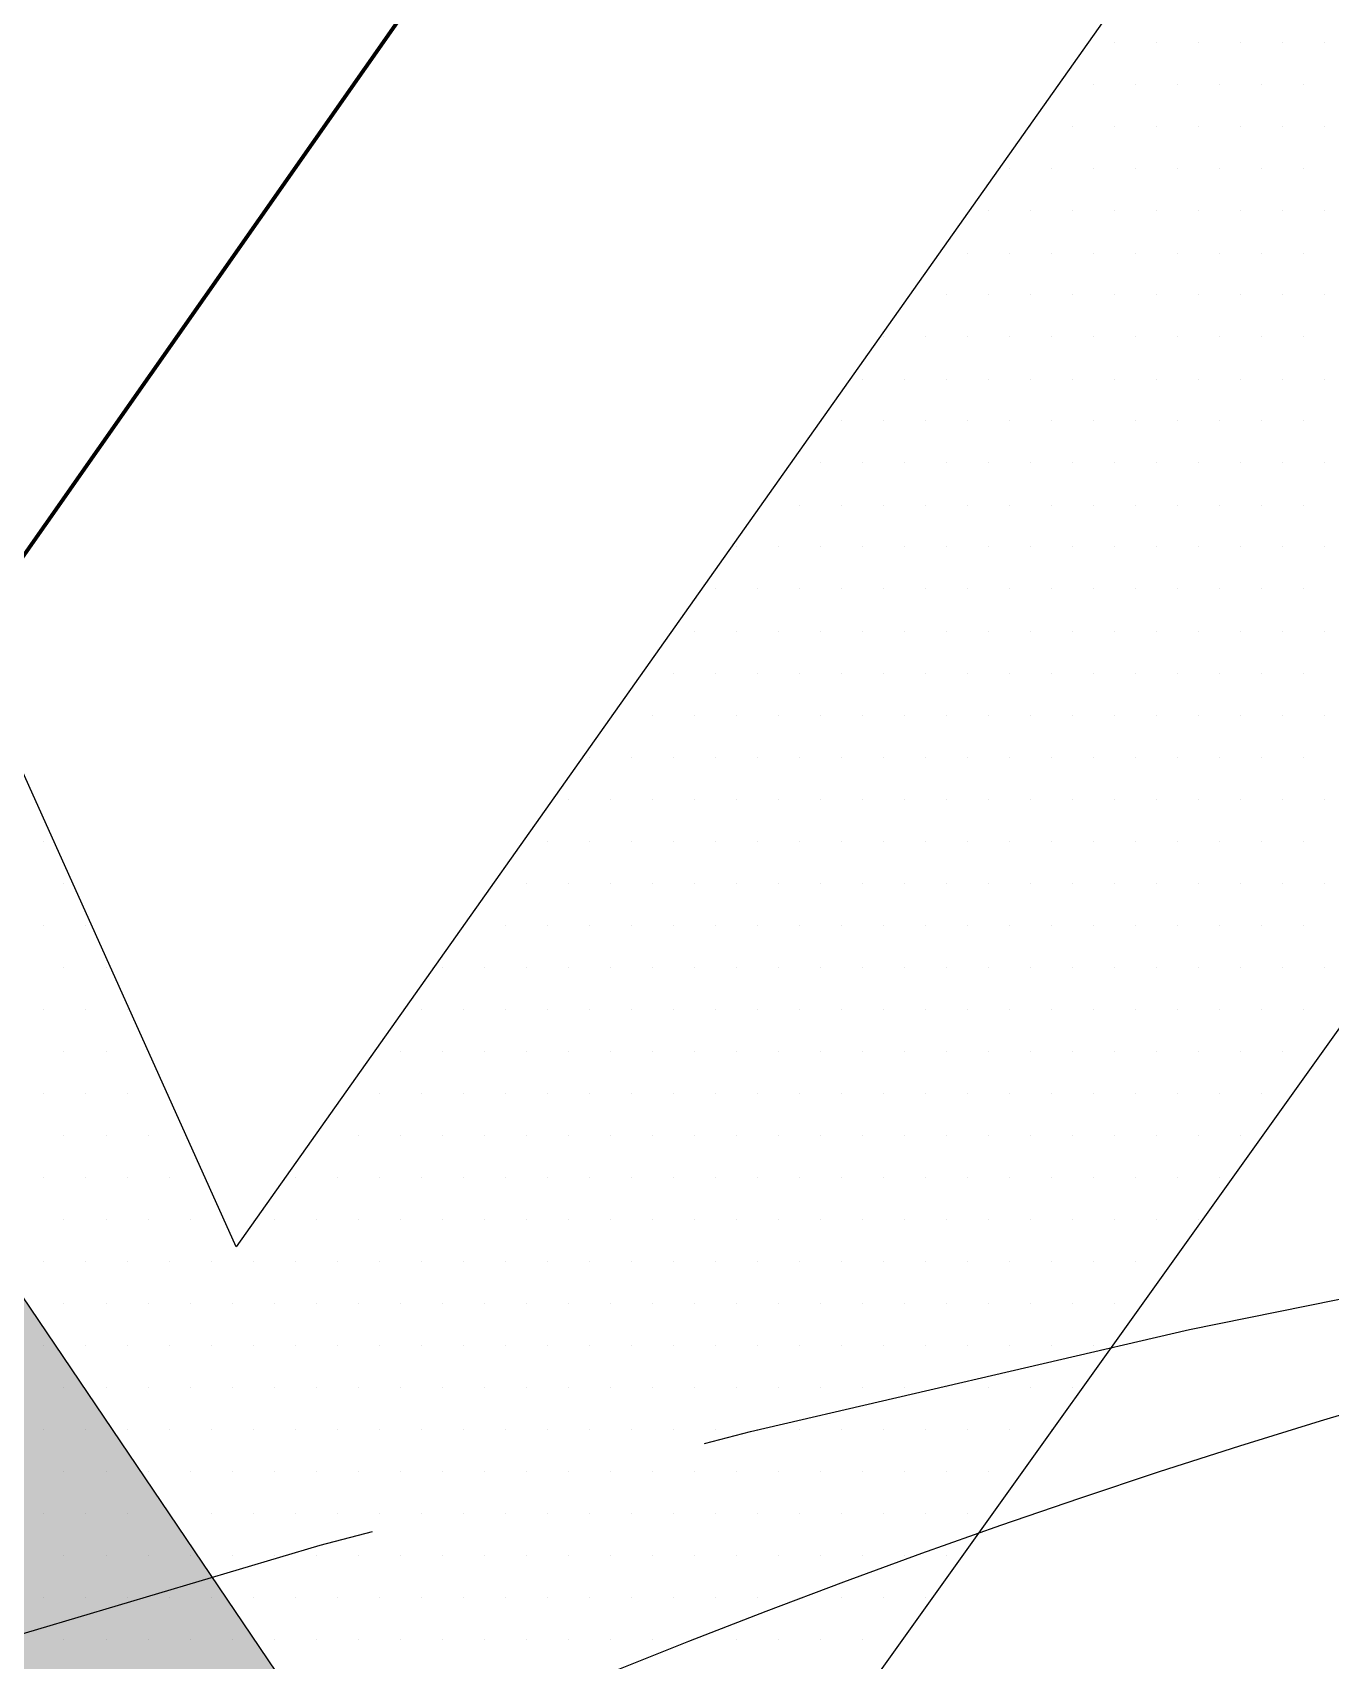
# Paper-space layout 'Layout1' of a CAD drawing. Extents: x -43 to 2298, y -18 to 768.
# Drawn here: x 1420.77 to 1423.604, y 82.853 to 86.407 of the extents above; entities that cross this region are included whole.
import ezdxf

# ---------------------------------------------------------------- set-up
doc = ezdxf.new("R2010")
doc.units = 0
doc.header["$LTSCALE"] = 2
doc.linetypes.add('CACHEX2', pattern=[0.75, 0.5, -0.25])
doc.layers.add('CARTOUCHE', color=7, linetype='Continuous')
doc.layers.add('LOGO', color=7, linetype='Continuous')

# ---------------------------------------------------------------- blocks, each defined once
blk = doc.blocks.new('A$C715108E3')
at = {"layer": 'LOGO', "color": 131}
for p, q in [((-9.6649, 1.3466), (-9.6649, 1.3466)), ((-9.6072, 1.3466), (-9.6072, 1.3466)), ((-9.5157, 1.3466), (-9.5157, 1.3466)), ((-9.4239, 1.3466), (-9.4239, 1.3466)), ((-9.3321, 1.3466), (-9.3321, 1.3466)), ((-9.2402, 1.3466), (-9.2402, 1.3466)), ((-9.1488, 1.3466), (-9.1488, 1.3466)), ((-9.7297, 1.2549), (-9.7297, 1.2549)), ((-9.6535, 1.2549), (-9.6535, 1.2549)), ((-9.5614, 1.2549), (-9.5614, 1.2549)), ((-9.4696, 1.2549), (-9.4696, 1.2549)), ((-9.3778, 1.2549), (-9.3778, 1.2549)), ((-9.2863, 1.2549), (-9.2863, 1.2549)), ((-9.1945, 1.2549), (-9.1945, 1.2549)), ((-9.795, 1.1627), (-9.795, 1.1627)), ((-9.7912, 1.1627), (-9.7912, 1.1627)), ((-9.699, 1.1627), (-9.699, 1.1627)), ((-9.6072, 1.1627), (-9.6072, 1.1627)), ((-9.5157, 1.1627), (-9.5157, 1.1627)), ((-9.4239, 1.1627), (-9.4239, 1.1627)), ((-9.3321, 1.1627), (-9.3321, 1.1627)), ((-9.2402, 1.1627), (-9.2402, 1.1627)), ((-9.1488, 1.1627), (-9.1488, 1.1627)), ((-9.8594, 1.0713), (-9.8594, 1.0713)), ((-9.8366, 1.0713), (-9.8366, 1.0713)), ((-9.7447, 1.0713), (-9.7447, 1.0713)), ((-9.6535, 1.0713), (-9.6535, 1.0713)), ((-9.5614, 1.0713), (-9.5614, 1.0713)), ((-9.4696, 1.0713), (-9.4696, 1.0713)), ((-9.3778, 1.0713), (-9.3778, 1.0713)), ((-9.2863, 1.0713), (-9.2863, 1.0713)), ((-9.1945, 1.0713), (-9.1945, 1.0713)), ((-9.9247, 0.9798), (-9.9247, 0.9798)), ((-9.8823, 0.9798), (-9.8823, 0.9798)), ((-9.7912, 0.9798), (-9.7912, 0.9798)), ((-9.699, 0.9798), (-9.699, 0.9798)), ((-9.6072, 0.9798), (-9.6072, 0.9798)), ((-9.5157, 0.9798), (-9.5157, 0.9798)), ((-9.4239, 0.9798), (-9.4239, 0.9798)), ((-9.3321, 0.9798), (-9.3321, 0.9798)), ((-9.2402, 0.9798), (-9.2402, 0.9798)), ((-9.1488, 0.9798), (-9.1488, 0.9798)), ((-9.9897, 0.8872), (-9.9897, 0.8872)), ((-9.9284, 0.8872), (-9.9284, 0.8872)), ((-9.8366, 0.8872), (-9.8366, 0.8872)), ((-9.7447, 0.8872), (-9.7447, 0.8872)), ((-9.6535, 0.8872), (-9.6535, 0.8872)), ((-9.5614, 0.8872), (-9.5614, 0.8872)), ((-9.4696, 0.8872), (-9.4696, 0.8872)), ((-9.3778, 0.8872), (-9.3778, 0.8872)), ((-9.2863, 0.8872), (-9.2863, 0.8872)), ((-9.1945, 0.8872), (-9.1945, 0.8872)), ((-10.0543, 0.7961), (-10.0543, 0.7961)), ((-9.9743, 0.7961), (-9.9743, 0.7961)), ((-9.8823, 0.7961), (-9.8823, 0.7961)), ((-9.7912, 0.7961), (-9.7912, 0.7961)), ((-9.699, 0.7961), (-9.699, 0.7961)), ((-9.6072, 0.7961), (-9.6072, 0.7961)), ((-9.5157, 0.7961), (-9.5157, 0.7961)), ((-9.4239, 0.7961), (-9.4239, 0.7961)), ((-9.3321, 0.7961), (-9.3321, 0.7961)), ((-9.2402, 0.7961), (-9.2402, 0.7961)), ((-9.1488, 0.7961), (-9.1488, 0.7961)), ((-10.1194, 0.7047), (-10.1194, 0.7047)), ((-10.1119, 0.7047), (-10.1119, 0.7047)), ((-10.0199, 0.7047), (-10.0199, 0.7047)), ((-9.9284, 0.7047), (-9.9284, 0.7047)), ((-9.8366, 0.7047), (-9.8366, 0.7047)), ((-9.7447, 0.7047), (-9.7447, 0.7047)), ((-9.6535, 0.7047), (-9.6535, 0.7047)), ((-9.5614, 0.7047), (-9.5614, 0.7047)), ((-9.4696, 0.7047), (-9.4696, 0.7047)), ((-9.3778, 0.7047), (-9.3778, 0.7047)), ((-9.2863, 0.7047), (-9.2863, 0.7047)), ((-9.1945, 0.7047), (-9.1945, 0.7047)), ((-10.1842, 0.6123), (-10.1842, 0.6123)), ((-10.1576, 0.6123), (-10.1576, 0.6123)), ((-10.0663, 0.6123), (-10.0663, 0.6123)), ((-9.9743, 0.6123), (-9.9743, 0.6123)), ((-9.8823, 0.6123), (-9.8823, 0.6123)), ((-9.7912, 0.6123), (-9.7912, 0.6123)), ((-9.699, 0.6123), (-9.699, 0.6123)), ((-9.6072, 0.6123), (-9.6072, 0.6123)), ((-9.5157, 0.6123), (-9.5157, 0.6123)), ((-9.4239, 0.6123), (-9.4239, 0.6123)), ((-9.3321, 0.6123), (-9.3321, 0.6123)), ((-9.2402, 0.6123), (-9.2402, 0.6123)), ((-9.1488, 0.6123), (-9.1488, 0.6123)), ((-10.2496, 0.521), (-10.2496, 0.521)), ((-10.2035, 0.521), (-10.2035, 0.521)), ((-10.1119, 0.521), (-10.1119, 0.521)), ((-10.0199, 0.521), (-10.0199, 0.521)), ((-9.9284, 0.521), (-9.9284, 0.521)), ((-9.8366, 0.521), (-9.8366, 0.521)), ((-9.7447, 0.521), (-9.7447, 0.521)), ((-9.6535, 0.521), (-9.6535, 0.521)), ((-9.5614, 0.521), (-9.5614, 0.521)), ((-9.4696, 0.521), (-9.4696, 0.521)), ((-9.3778, 0.521), (-9.3778, 0.521)), ((-9.2863, 0.521), (-9.2863, 0.521)), ((-9.1945, 0.521), (-9.1945, 0.521)), ((-10.3141, 0.4296), (-10.3141, 0.4296)), ((-10.2496, 0.4296), (-10.2496, 0.4296)), ((-10.1576, 0.4296), (-10.1576, 0.4296)), ((-10.0663, 0.4296), (-10.0663, 0.4296)), ((-9.9743, 0.4296), (-9.9743, 0.4296)), ((-9.8823, 0.4296), (-9.8823, 0.4296)), ((-9.7912, 0.4296), (-9.7912, 0.4296)), ((-9.699, 0.4296), (-9.699, 0.4296)), ((-9.6072, 0.4296), (-9.6072, 0.4296)), ((-9.5157, 0.4296), (-9.5157, 0.4296)), ((-9.4239, 0.4296), (-9.4239, 0.4296)), ((-9.3321, 0.4296), (-9.3321, 0.4296)), ((-9.2402, 0.4296), (-9.2402, 0.4296)), ((-9.1488, 0.4296), (-9.1488, 0.4296)), ((-10.3793, 0.3372), (-10.3793, 0.3372)), ((-10.2952, 0.3372), (-10.2952, 0.3372)), ((-10.2035, 0.3372), (-10.2035, 0.3372)), ((-10.1119, 0.3372), (-10.1119, 0.3372)), ((-10.0199, 0.3372), (-10.0199, 0.3372)), ((-9.9284, 0.3372), (-9.9284, 0.3372)), ((-9.8366, 0.3372), (-9.8366, 0.3372)), ((-9.7447, 0.3372), (-9.7447, 0.3372)), ((-9.6535, 0.3372), (-9.6535, 0.3372)), ((-9.5614, 0.3372), (-9.5614, 0.3372)), ((-9.4696, 0.3372), (-9.4696, 0.3372)), ((-9.3778, 0.3372), (-9.3778, 0.3372)), ((-9.2863, 0.3372), (-9.2863, 0.3372)), ((-9.1945, 0.3372), (-9.1945, 0.3372)), ((-10.4442, 0.2459), (-10.4442, 0.2459)), ((-10.4327, 0.2459), (-10.4327, 0.2459)), ((-10.3413, 0.2459), (-10.3413, 0.2459)), ((-10.2496, 0.2459), (-10.2496, 0.2459)), ((-10.1576, 0.2459), (-10.1576, 0.2459)), ((-10.0663, 0.2459), (-10.0663, 0.2459)), ((-9.9743, 0.2459), (-9.9743, 0.2459)), ((-9.8823, 0.2459), (-9.8823, 0.2459)), ((-9.7912, 0.2459), (-9.7912, 0.2459)), ((-9.699, 0.2459), (-9.699, 0.2459)), ((-9.6072, 0.2459), (-9.6072, 0.2459)), ((-9.5157, 0.2459), (-9.5157, 0.2459)), ((-9.4239, 0.2459), (-9.4239, 0.2459)), ((-9.3321, 0.2459), (-9.3321, 0.2459)), ((-9.2402, 0.2459), (-9.2402, 0.2459)), ((-9.1488, 0.2459), (-9.1488, 0.2459)), ((-10.5086, 0.1544), (-10.5086, 0.1544)), ((-10.479, 0.1544), (-10.479, 0.1544)), ((-10.3868, 0.1544), (-10.3868, 0.1544)), ((-10.2952, 0.1544), (-10.2952, 0.1544)), ((-10.2035, 0.1544), (-10.2035, 0.1544)), ((-10.1119, 0.1544), (-10.1119, 0.1544)), ((-10.0199, 0.1544), (-10.0199, 0.1544)), ((-9.9284, 0.1544), (-9.9284, 0.1544)), ((-9.8366, 0.1544), (-9.8366, 0.1544)), ((-9.7447, 0.1544), (-9.7447, 0.1544)), ((-9.6535, 0.1544), (-9.6535, 0.1544)), ((-9.5614, 0.1544), (-9.5614, 0.1544)), ((-9.4696, 0.1544), (-9.4696, 0.1544)), ((-9.3778, 0.1544), (-9.3778, 0.1544)), ((-9.2863, 0.1544), (-9.2863, 0.1544)), ((-9.1945, 0.1544), (-9.1945, 0.1544)), ((-10.574, 0.0618), (-10.574, 0.0618)), ((-10.5244, 0.0618), (-10.5244, 0.0618)), ((-10.4327, 0.0618), (-10.4327, 0.0618)), ((-10.3413, 0.0618), (-10.3413, 0.0618)), ((-10.2496, 0.0618), (-10.2496, 0.0618)), ((-10.1576, 0.0618), (-10.1576, 0.0618)), ((-10.0663, 0.0618), (-10.0663, 0.0618)), ((-9.9743, 0.0618), (-9.9743, 0.0618)), ((-9.8823, 0.0618), (-9.8823, 0.0618)), ((-9.7912, 0.0618), (-9.7912, 0.0618)), ((-9.699, 0.0618), (-9.699, 0.0618)), ((-9.6072, 0.0618), (-9.6072, 0.0618)), ((-9.5157, 0.0618), (-9.5157, 0.0618)), ((-9.4239, 0.0618), (-9.4239, 0.0618)), ((-9.3321, 0.0618), (-9.3321, 0.0618)), ((-9.2402, 0.0618), (-9.2402, 0.0618)), ((-9.1488, 0.0618), (-9.1488, 0.0618)), ((-10.6389, -0.0294), (-10.6389, -0.0294)), ((-10.5705, -0.0294), (-10.5705, -0.0294)), ((-10.479, -0.0294), (-10.479, -0.0294)), ((-10.3868, -0.0294), (-10.3868, -0.0294)), ((-10.2952, -0.0294), (-10.2952, -0.0294)), ((-10.2035, -0.0294), (-10.2035, -0.0294)), ((-10.1119, -0.0294), (-10.1119, -0.0294)), ((-10.0199, -0.0294), (-10.0199, -0.0294)), ((-9.9284, -0.0294), (-9.9284, -0.0294)), ((-9.8366, -0.0294), (-9.8366, -0.0294)), ((-9.7447, -0.0294), (-9.7447, -0.0294)), ((-9.6535, -0.0294), (-9.6535, -0.0294)), ((-9.5614, -0.0294), (-9.5614, -0.0294)), ((-9.4696, -0.0294), (-9.4696, -0.0294)), ((-9.3778, -0.0294), (-9.3778, -0.0294)), ((-9.2863, -0.0294), (-9.2863, -0.0294)), ((-9.1945, -0.0294), (-9.1945, -0.0294)), ((-10.7041, -0.1218), (-10.7041, -0.1218)), ((-10.6164, -0.1218), (-10.6164, -0.1218)), ((-10.5244, -0.1218), (-10.5244, -0.1218)), ((-10.4327, -0.1218), (-10.4327, -0.1218)), ((-10.3413, -0.1218), (-10.3413, -0.1218)), ((-10.2496, -0.1218), (-10.2496, -0.1218)), ((-10.1576, -0.1218), (-10.1576, -0.1218)), ((-10.0663, -0.1218), (-10.0663, -0.1218)), ((-9.9743, -0.1218), (-9.9743, -0.1218)), ((-9.8823, -0.1218), (-9.8823, -0.1218)), ((-9.7912, -0.1218), (-9.7912, -0.1218)), ((-9.699, -0.1218), (-9.699, -0.1218)), ((-9.6072, -0.1218), (-9.6072, -0.1218)), ((-9.5157, -0.1218), (-9.5157, -0.1218)), ((-9.4239, -0.1218), (-9.4239, -0.1218)), ((-9.3321, -0.1218), (-9.3321, -0.1218)), ((-9.2402, -0.1218), (-9.2402, -0.1218)), ((-9.1488, -0.1218), (-9.1488, -0.1218)), ((-10.7688, -0.2131), (-10.7688, -0.2131)), ((-10.7541, -0.2131), (-10.7541, -0.2131)), ((-10.6621, -0.2131), (-10.6621, -0.2131)), ((-10.5705, -0.2131), (-10.5705, -0.2131)), ((-10.479, -0.2131), (-10.479, -0.2131)), ((-10.3868, -0.2131), (-10.3868, -0.2131)), ((-10.2952, -0.2131), (-10.2952, -0.2131)), ((-10.2035, -0.2131), (-10.2035, -0.2131)), ((-10.1119, -0.2131), (-10.1119, -0.2131)), ((-10.0199, -0.2131), (-10.0199, -0.2131)), ((-9.9284, -0.2131), (-9.9284, -0.2131)), ((-9.8366, -0.2131), (-9.8366, -0.2131)), ((-9.7447, -0.2131), (-9.7447, -0.2131)), ((-9.6535, -0.2131), (-9.6535, -0.2131)), ((-9.5614, -0.2131), (-9.5614, -0.2131)), ((-9.4696, -0.2131), (-9.4696, -0.2131)), ((-9.3778, -0.2131), (-9.3778, -0.2131)), ((-9.2863, -0.2131), (-9.2863, -0.2131)), ((-9.1945, -0.2131), (-9.1945, -0.2131)), ((-10.8336, -0.3047), (-10.8336, -0.3047)), ((-10.7997, -0.3047), (-10.7997, -0.3047)), ((-10.7084, -0.3047), (-10.7084, -0.3047)), ((-10.6164, -0.3047), (-10.6164, -0.3047)), ((-10.5244, -0.3047), (-10.5244, -0.3047)), ((-10.4327, -0.3047), (-10.4327, -0.3047)), ((-10.3413, -0.3047), (-10.3413, -0.3047)), ((-10.2496, -0.3047), (-10.2496, -0.3047)), ((-10.1576, -0.3047), (-10.1576, -0.3047)), ((-10.0663, -0.3047), (-10.0663, -0.3047)), ((-9.9743, -0.3047), (-9.9743, -0.3047)), ((-9.8823, -0.3047), (-9.8823, -0.3047)), ((-9.7912, -0.3047), (-9.7912, -0.3047)), ((-9.699, -0.3047), (-9.699, -0.3047)), ((-9.6072, -0.3047), (-9.6072, -0.3047)), ((-9.5157, -0.3047), (-9.5157, -0.3047)), ((-9.4239, -0.3047), (-9.4239, -0.3047)), ((-9.3321, -0.3047), (-9.3321, -0.3047)), ((-9.2402, -0.3047), (-9.2402, -0.3047)), ((-9.1488, -0.3047), (-9.1488, -0.3047)), ((-11.9465, -0.3969), (-11.9465, -0.3969)), ((-10.8988, -0.3969), (-10.8988, -0.3969)), ((-10.846, -0.3969), (-10.846, -0.3969)), ((-10.7541, -0.3969), (-10.7541, -0.3969)), ((-10.6621, -0.3969), (-10.6621, -0.3969)), ((-10.5705, -0.3969), (-10.5705, -0.3969)), ((-10.479, -0.3969), (-10.479, -0.3969)), ((-10.3868, -0.3969), (-10.3868, -0.3969)), ((-10.2952, -0.3969), (-10.2952, -0.3969)), ((-10.2035, -0.3969), (-10.2035, -0.3969)), ((-10.1119, -0.3969), (-10.1119, -0.3969)), ((-10.0199, -0.3969), (-10.0199, -0.3969)), ((-9.9284, -0.3969), (-9.9284, -0.3969)), ((-9.8366, -0.3969), (-9.8366, -0.3969)), ((-9.7447, -0.3969), (-9.7447, -0.3969)), ((-9.6535, -0.3969), (-9.6535, -0.3969)), ((-9.5614, -0.3969), (-9.5614, -0.3969)), ((-9.4696, -0.3969), (-9.4696, -0.3969)), ((-9.3778, -0.3969), (-9.3778, -0.3969)), ((-9.2863, -0.3969), (-9.2863, -0.3969)), ((-9.1945, -0.3969), (-9.1945, -0.3969)), ((-11.9009, -0.4884), (-11.9009, -0.4884)), ((-10.9633, -0.4884), (-10.9633, -0.4884)), ((-10.8917, -0.4884), (-10.8917, -0.4884)), ((-10.7997, -0.4884), (-10.7997, -0.4884)), ((-10.7084, -0.4884), (-10.7084, -0.4884)), ((-10.6164, -0.4884), (-10.6164, -0.4884)), ((-10.5244, -0.4884), (-10.5244, -0.4884)), ((-10.4327, -0.4884), (-10.4327, -0.4884)), ((-10.3413, -0.4884), (-10.3413, -0.4884)), ((-10.2496, -0.4884), (-10.2496, -0.4884)), ((-10.1576, -0.4884), (-10.1576, -0.4884)), ((-10.0663, -0.4884), (-10.0663, -0.4884)), ((-9.9743, -0.4884), (-9.9743, -0.4884)), ((-9.8823, -0.4884), (-9.8823, -0.4884)), ((-9.7912, -0.4884), (-9.7912, -0.4884)), ((-9.699, -0.4884), (-9.699, -0.4884)), ((-9.6072, -0.4884), (-9.6072, -0.4884)), ((-9.5157, -0.4884), (-9.5157, -0.4884)), ((-9.4239, -0.4884), (-9.4239, -0.4884)), ((-9.3321, -0.4884), (-9.3321, -0.4884)), ((-9.2402, -0.4884), (-9.2402, -0.4884)), ((-9.1488, -0.4884), (-9.1488, -0.4884)), ((-11.9465, -0.5799), (-11.9465, -0.5799)), ((-11.8548, -0.5799), (-11.8548, -0.5799)), ((-11.0289, -0.5799), (-11.0289, -0.5799)), ((-10.9374, -0.5799), (-10.9374, -0.5799)), ((-10.846, -0.5799), (-10.846, -0.5799)), ((-10.7541, -0.5799), (-10.7541, -0.5799)), ((-10.6621, -0.5799), (-10.6621, -0.5799)), ((-10.5705, -0.5799), (-10.5705, -0.5799)), ((-10.479, -0.5799), (-10.479, -0.5799)), ((-10.3868, -0.5799), (-10.3868, -0.5799)), ((-10.2952, -0.5799), (-10.2952, -0.5799)), ((-10.2035, -0.5799), (-10.2035, -0.5799)), ((-10.1119, -0.5799), (-10.1119, -0.5799)), ((-10.0199, -0.5799), (-10.0199, -0.5799)), ((-9.9284, -0.5799), (-9.9284, -0.5799)), ((-9.8366, -0.5799), (-9.8366, -0.5799)), ((-9.7447, -0.5799), (-9.7447, -0.5799)), ((-9.6535, -0.5799), (-9.6535, -0.5799)), ((-9.5614, -0.5799), (-9.5614, -0.5799)), ((-9.4696, -0.5799), (-9.4696, -0.5799)), ((-9.3778, -0.5799), (-9.3778, -0.5799)), ((-9.2863, -0.5799), (-9.2863, -0.5799)), ((-9.1945, -0.5799), (-9.1945, -0.5799)), ((-11.9009, -0.6724), (-11.9009, -0.6724)), ((-11.8089, -0.6724), (-11.8089, -0.6724)), ((-11.0934, -0.6724), (-11.0934, -0.6724)), ((-11.075, -0.6724), (-11.075, -0.6724)), ((-10.9835, -0.6724), (-10.9835, -0.6724)), ((-10.8917, -0.6724), (-10.8917, -0.6724)), ((-10.7997, -0.6724), (-10.7997, -0.6724)), ((-10.7084, -0.6724), (-10.7084, -0.6724)), ((-10.6164, -0.6724), (-10.6164, -0.6724)), ((-10.5244, -0.6724), (-10.5244, -0.6724)), ((-10.4327, -0.6724), (-10.4327, -0.6724)), ((-10.3413, -0.6724), (-10.3413, -0.6724)), ((-10.2496, -0.6724), (-10.2496, -0.6724)), ((-10.1576, -0.6724), (-10.1576, -0.6724)), ((-10.0663, -0.6724), (-10.0663, -0.6724)), ((-9.9743, -0.6724), (-9.9743, -0.6724)), ((-9.8823, -0.6724), (-9.8823, -0.6724)), ((-9.7912, -0.6724), (-9.7912, -0.6724)), ((-9.699, -0.6724), (-9.699, -0.6724)), ((-9.6072, -0.6724), (-9.6072, -0.6724)), ((-9.5157, -0.6724), (-9.5157, -0.6724)), ((-9.4239, -0.6724), (-9.4239, -0.6724)), ((-9.3321, -0.6724), (-9.3321, -0.6724)), ((-9.2402, -0.6724), (-9.2402, -0.6724)), ((-9.1488, -0.6724), (-9.1488, -0.6724)), ((-11.9465, -0.7635), (-11.9465, -0.7635)), ((-11.8548, -0.7635), (-11.8548, -0.7635)), ((-11.7628, -0.7635), (-11.7628, -0.7635)), ((-11.1582, -0.7635), (-11.1582, -0.7635)), ((-11.1211, -0.7635), (-11.1211, -0.7635)), ((-11.0293, -0.7635), (-11.0293, -0.7635)), ((-10.9374, -0.7635), (-10.9374, -0.7635)), ((-10.846, -0.7635), (-10.846, -0.7635)), ((-10.7541, -0.7635), (-10.7541, -0.7635)), ((-10.6621, -0.7635), (-10.6621, -0.7635)), ((-10.5705, -0.7635), (-10.5705, -0.7635)), ((-10.479, -0.7635), (-10.479, -0.7635)), ((-10.3868, -0.7635), (-10.3868, -0.7635)), ((-10.2952, -0.7635), (-10.2952, -0.7635)), ((-10.2035, -0.7635), (-10.2035, -0.7635)), ((-10.1119, -0.7635), (-10.1119, -0.7635)), ((-10.0199, -0.7635), (-10.0199, -0.7635)), ((-9.9284, -0.7635), (-9.9284, -0.7635)), ((-9.8366, -0.7635), (-9.8366, -0.7635)), ((-9.7447, -0.7635), (-9.7447, -0.7635)), ((-9.6535, -0.7635), (-9.6535, -0.7635)), ((-9.5614, -0.7635), (-9.5614, -0.7635)), ((-9.4696, -0.7635), (-9.4696, -0.7635)), ((-9.3778, -0.7635), (-9.3778, -0.7635)), ((-9.2863, -0.7635), (-9.2863, -0.7635)), ((-9.1945, -0.7635), (-9.1945, -0.7635)), ((-11.9009, -0.855), (-11.9009, -0.855)), ((-11.8089, -0.855), (-11.8089, -0.855)), ((-11.2234, -0.855), (-11.2234, -0.855)), ((-11.1668, -0.855), (-11.1668, -0.855)), ((-11.075, -0.855), (-11.075, -0.855)), ((-10.9835, -0.855), (-10.9835, -0.855)), ((-10.8917, -0.855), (-10.8917, -0.855)), ((-10.7997, -0.855), (-10.7997, -0.855)), ((-10.7084, -0.855), (-10.7084, -0.855)), ((-10.6164, -0.855), (-10.6164, -0.855)), ((-10.5244, -0.855), (-10.5244, -0.855)), ((-10.4327, -0.855), (-10.4327, -0.855)), ((-10.3413, -0.855), (-10.3413, -0.855)), ((-10.2496, -0.855), (-10.2496, -0.855)), ((-10.1576, -0.855), (-10.1576, -0.855)), ((-10.0663, -0.855), (-10.0663, -0.855)), ((-9.9743, -0.855), (-9.9743, -0.855)), ((-9.8823, -0.855), (-9.8823, -0.855)), ((-9.7912, -0.855), (-9.7912, -0.855)), ((-9.699, -0.855), (-9.699, -0.855)), ((-9.6072, -0.855), (-9.6072, -0.855)), ((-9.5157, -0.855), (-9.5157, -0.855)), ((-9.4239, -0.855), (-9.4239, -0.855)), ((-9.3321, -0.855), (-9.3321, -0.855)), ((-9.2402, -0.855), (-9.2402, -0.855)), ((-11.9465, -0.9474), (-11.9465, -0.9474)), ((-11.8548, -0.9474), (-11.8548, -0.9474)), ((-11.7628, -0.9474), (-11.7628, -0.9474)), ((-11.2881, -0.9474), (-11.2881, -0.9474)), ((-11.2126, -0.9474), (-11.2126, -0.9474)), ((-11.1211, -0.9474), (-11.1211, -0.9474)), ((-11.0293, -0.9474), (-11.0293, -0.9474)), ((-10.9374, -0.9474), (-10.9374, -0.9474)), ((-10.846, -0.9474), (-10.846, -0.9474)), ((-10.7541, -0.9474), (-10.7541, -0.9474)), ((-10.6621, -0.9474), (-10.6621, -0.9474)), ((-10.5705, -0.9474), (-10.5705, -0.9474)), ((-10.479, -0.9474), (-10.479, -0.9474)), ((-10.3868, -0.9474), (-10.3868, -0.9474)), ((-10.2952, -0.9474), (-10.2952, -0.9474)), ((-10.2035, -0.9474), (-10.2035, -0.9474)), ((-10.1119, -0.9474), (-10.1119, -0.9474)), ((-10.0199, -0.9474), (-10.0199, -0.9474)), ((-9.9284, -0.9474), (-9.9284, -0.9474)), ((-9.8366, -0.9474), (-9.8366, -0.9474)), ((-9.7447, -0.9474), (-9.7447, -0.9474)), ((-9.6535, -0.9474), (-9.6535, -0.9474)), ((-9.5614, -0.9474), (-9.5614, -0.9474)), ((-9.4696, -0.9474), (-9.4696, -0.9474)), ((-9.3778, -0.9474), (-9.3778, -0.9474)), ((-9.2863, -0.9474), (-9.2863, -0.9474)), ((-11.9009, -1.0386), (-11.9009, -1.0386)), ((-11.8089, -1.0386), (-11.8089, -1.0386)), ((-11.7173, -1.0386), (-11.7173, -1.0386)), ((-11.3535, -1.0386), (-11.3535, -1.0386)), ((-11.3501, -1.0386), (-11.3501, -1.0386)), ((-11.2587, -1.0386), (-11.2587, -1.0386)), ((-11.1668, -1.0386), (-11.1668, -1.0386)), ((-11.075, -1.0386), (-11.075, -1.0386)), ((-10.9835, -1.0386), (-10.9835, -1.0386)), ((-10.8917, -1.0386), (-10.8917, -1.0386)), ((-10.7997, -1.0386), (-10.7997, -1.0386)), ((-10.7084, -1.0386), (-10.7084, -1.0386)), ((-10.6164, -1.0386), (-10.6164, -1.0386)), ((-10.5244, -1.0386), (-10.5244, -1.0386)), ((-10.4327, -1.0386), (-10.4327, -1.0386)), ((-10.3413, -1.0386), (-10.3413, -1.0386)), ((-10.2496, -1.0386), (-10.2496, -1.0386)), ((-10.1576, -1.0386), (-10.1576, -1.0386)), ((-10.0663, -1.0386), (-10.0663, -1.0386)), ((-9.9743, -1.0386), (-9.9743, -1.0386)), ((-9.8823, -1.0386), (-9.8823, -1.0386)), ((-9.7912, -1.0386), (-9.7912, -1.0386)), ((-9.699, -1.0386), (-9.699, -1.0386)), ((-9.6072, -1.0386), (-9.6072, -1.0386)), ((-9.5157, -1.0386), (-9.5157, -1.0386)), ((-9.4239, -1.0386), (-9.4239, -1.0386)), ((-9.3321, -1.0386), (-9.3321, -1.0386)), ((-11.9465, -1.1301), (-11.9465, -1.1301)), ((-11.8548, -1.1301), (-11.8548, -1.1301)), ((-11.7628, -1.1301), (-11.7628, -1.1301)), ((-11.6713, -1.1301), (-11.6713, -1.1301)), ((-11.418, -1.1301), (-11.418, -1.1301)), ((-11.3962, -1.1301), (-11.3962, -1.1301)), ((-11.3044, -1.1301), (-11.3044, -1.1301)), ((-11.2126, -1.1301), (-11.2126, -1.1301)), ((-11.1211, -1.1301), (-11.1211, -1.1301)), ((-11.0293, -1.1301), (-11.0293, -1.1301)), ((-10.9374, -1.1301), (-10.9374, -1.1301)), ((-10.846, -1.1301), (-10.846, -1.1301)), ((-10.7541, -1.1301), (-10.7541, -1.1301)), ((-10.6621, -1.1301), (-10.6621, -1.1301)), ((-10.5705, -1.1301), (-10.5705, -1.1301)), ((-10.479, -1.1301), (-10.479, -1.1301)), ((-10.3868, -1.1301), (-10.3868, -1.1301)), ((-10.2952, -1.1301), (-10.2952, -1.1301)), ((-10.2035, -1.1301), (-10.2035, -1.1301)), ((-10.1119, -1.1301), (-10.1119, -1.1301)), ((-10.0199, -1.1301), (-10.0199, -1.1301)), ((-9.9284, -1.1301), (-9.9284, -1.1301)), ((-9.8366, -1.1301), (-9.8366, -1.1301)), ((-9.7447, -1.1301), (-9.7447, -1.1301)), ((-9.6535, -1.1301), (-9.6535, -1.1301)), ((-9.5614, -1.1301), (-9.5614, -1.1301)), ((-9.4696, -1.1301), (-9.4696, -1.1301)), ((-9.3778, -1.1301), (-9.3778, -1.1301)), ((-11.9009, -1.2223), (-11.9009, -1.2223)), ((-11.8089, -1.2223), (-11.8089, -1.2223)), ((-11.7173, -1.2223), (-11.7173, -1.2223)), ((-11.6252, -1.2223), (-11.6252, -1.2223)), ((-11.4828, -1.2223), (-11.4828, -1.2223)), ((-11.442, -1.2223), (-11.442, -1.2223)), ((-11.3501, -1.2223), (-11.3501, -1.2223)), ((-11.2587, -1.2223), (-11.2587, -1.2223)), ((-11.1668, -1.2223), (-11.1668, -1.2223)), ((-11.075, -1.2223), (-11.075, -1.2223)), ((-10.9835, -1.2223), (-10.9835, -1.2223)), ((-10.8917, -1.2223), (-10.8917, -1.2223)), ((-10.7997, -1.2223), (-10.7997, -1.2223)), ((-10.7084, -1.2223), (-10.7084, -1.2223)), ((-10.6164, -1.2223), (-10.6164, -1.2223)), ((-10.5244, -1.2223), (-10.5244, -1.2223)), ((-10.4327, -1.2223), (-10.4327, -1.2223)), ((-10.3413, -1.2223), (-10.3413, -1.2223)), ((-10.2496, -1.2223), (-10.2496, -1.2223)), ((-10.1576, -1.2223), (-10.1576, -1.2223)), ((-10.0663, -1.2223), (-10.0663, -1.2223)), ((-9.9743, -1.2223), (-9.9743, -1.2223)), ((-9.8823, -1.2223), (-9.8823, -1.2223)), ((-9.7912, -1.2223), (-9.7912, -1.2223)), ((-9.699, -1.2223), (-9.699, -1.2223)), ((-9.6072, -1.2223), (-9.6072, -1.2223)), ((-9.5157, -1.2223), (-9.5157, -1.2223)), ((-9.4239, -1.2223), (-9.4239, -1.2223)), ((-11.9465, -1.3138), (-11.9465, -1.3138)), ((-11.8548, -1.3138), (-11.8548, -1.3138)), ((-11.7628, -1.3138), (-11.7628, -1.3138)), ((-11.6713, -1.3138), (-11.6713, -1.3138)), ((-11.5795, -1.3138), (-11.5795, -1.3138)), ((-11.4877, -1.3138), (-11.4877, -1.3138)), ((-11.3962, -1.3138), (-11.3962, -1.3138)), ((-11.3044, -1.3138), (-11.3044, -1.3138)), ((-11.2126, -1.3138), (-11.2126, -1.3138)), ((-11.1211, -1.3138), (-11.1211, -1.3138)), ((-11.0293, -1.3138), (-11.0293, -1.3138)), ((-10.9374, -1.3138), (-10.9374, -1.3138)), ((-10.846, -1.3138), (-10.846, -1.3138)), ((-10.7541, -1.3138), (-10.7541, -1.3138)), ((-10.6621, -1.3138), (-10.6621, -1.3138)), ((-10.5705, -1.3138), (-10.5705, -1.3138)), ((-10.479, -1.3138), (-10.479, -1.3138)), ((-10.3868, -1.3138), (-10.3868, -1.3138)), ((-10.2952, -1.3138), (-10.2952, -1.3138)), ((-10.2035, -1.3138), (-10.2035, -1.3138)), ((-10.1119, -1.3138), (-10.1119, -1.3138)), ((-10.0199, -1.3138), (-10.0199, -1.3138)), ((-9.9284, -1.3138), (-9.9284, -1.3138)), ((-9.8366, -1.3138), (-9.8366, -1.3138)), ((-9.7447, -1.3138), (-9.7447, -1.3138)), ((-9.6535, -1.3138), (-9.6535, -1.3138)), ((-9.5614, -1.3138), (-9.5614, -1.3138)), ((-11.9009, -1.4052), (-11.9009, -1.4052)), ((-11.8089, -1.4052), (-11.8089, -1.4052)), ((-11.7173, -1.4052), (-11.7173, -1.4052)), ((-11.6252, -1.4052), (-11.6252, -1.4052)), ((-11.534, -1.4052), (-11.534, -1.4052)), ((-11.442, -1.4052), (-11.442, -1.4052)), ((-11.3501, -1.4052), (-11.3501, -1.4052)), ((-11.2587, -1.4052), (-11.2587, -1.4052)), ((-11.1668, -1.4052), (-11.1668, -1.4052)), ((-11.075, -1.4052), (-11.075, -1.4052)), ((-10.9835, -1.4052), (-10.9835, -1.4052)), ((-10.8917, -1.4052), (-10.8917, -1.4052)), ((-10.7997, -1.4052), (-10.7997, -1.4052)), ((-10.7084, -1.4052), (-10.7084, -1.4052)), ((-10.6164, -1.4052), (-10.6164, -1.4052)), ((-10.5244, -1.4052), (-10.5244, -1.4052)), ((-10.4327, -1.4052), (-10.4327, -1.4052)), ((-10.3413, -1.4052), (-10.3413, -1.4052)), ((-10.2496, -1.4052), (-10.2496, -1.4052)), ((-10.1576, -1.4052), (-10.1576, -1.4052)), ((-10.0663, -1.4052), (-10.0663, -1.4052)), ((-9.9743, -1.4052), (-9.9743, -1.4052)), ((-9.8823, -1.4052), (-9.8823, -1.4052)), ((-9.7912, -1.4052), (-9.7912, -1.4052)), ((-9.699, -1.4052), (-9.699, -1.4052)), ((-9.6072, -1.4052), (-9.6072, -1.4052)), ((-11.9465, -1.4974), (-11.9465, -1.4974)), ((-11.8548, -1.4974), (-11.8548, -1.4974)), ((-11.7628, -1.4974), (-11.7628, -1.4974)), ((-11.6713, -1.4974), (-11.6713, -1.4974)), ((-11.5795, -1.4974), (-11.5795, -1.4974)), ((-11.4877, -1.4974), (-11.4877, -1.4974)), ((-11.3962, -1.4974), (-11.3962, -1.4974)), ((-11.3044, -1.4974), (-11.3044, -1.4974)), ((-11.2126, -1.4974), (-11.2126, -1.4974)), ((-11.1211, -1.4974), (-11.1211, -1.4974)), ((-11.0293, -1.4974), (-11.0293, -1.4974)), ((-10.9374, -1.4974), (-10.9374, -1.4974)), ((-10.846, -1.4974), (-10.846, -1.4974)), ((-10.7541, -1.4974), (-10.7541, -1.4974)), ((-10.6621, -1.4974), (-10.6621, -1.4974)), ((-10.5705, -1.4974), (-10.5705, -1.4974)), ((-10.479, -1.4974), (-10.479, -1.4974)), ((-10.3868, -1.4974), (-10.3868, -1.4974)), ((-10.2952, -1.4974), (-10.2952, -1.4974)), ((-10.2035, -1.4974), (-10.2035, -1.4974)), ((-10.1119, -1.4974), (-10.1119, -1.4974)), ((-10.0199, -1.4974), (-10.0199, -1.4974)), ((-9.9284, -1.4974), (-9.9284, -1.4974)), ((-9.8366, -1.4974), (-9.8366, -1.4974)), ((-9.7447, -1.4974), (-9.7447, -1.4974)), ((-9.6535, -1.4974), (-9.6535, -1.4974)), ((-11.9009, -1.5889), (-11.9009, -1.5889)), ((-11.8089, -1.5889), (-11.8089, -1.5889)), ((-11.7173, -1.5889), (-11.7173, -1.5889)), ((-11.6252, -1.5889), (-11.6252, -1.5889)), ((-11.534, -1.5889), (-11.534, -1.5889)), ((-11.442, -1.5889), (-11.442, -1.5889)), ((-11.3501, -1.5889), (-11.3501, -1.5889)), ((-11.2587, -1.5889), (-11.2587, -1.5889)), ((-11.1668, -1.5889), (-11.1668, -1.5889)), ((-11.075, -1.5889), (-11.075, -1.5889)), ((-10.9835, -1.5889), (-10.9835, -1.5889)), ((-10.8917, -1.5889), (-10.8917, -1.5889)), ((-10.7997, -1.5889), (-10.7997, -1.5889)), ((-10.7084, -1.5889), (-10.7084, -1.5889)), ((-10.6164, -1.5889), (-10.6164, -1.5889)), ((-10.5244, -1.5889), (-10.5244, -1.5889)), ((-10.4327, -1.5889), (-10.4327, -1.5889)), ((-10.3413, -1.5889), (-10.3413, -1.5889)), ((-10.2496, -1.5889), (-10.2496, -1.5889)), ((-10.1576, -1.5889), (-10.1576, -1.5889)), ((-10.0663, -1.5889), (-10.0663, -1.5889)), ((-9.9743, -1.5889), (-9.9743, -1.5889)), ((-9.8823, -1.5889), (-9.8823, -1.5889)), ((-9.7912, -1.5889), (-9.7912, -1.5889)), ((-9.699, -1.5889), (-9.699, -1.5889)), ((-11.9465, -1.6803), (-11.9465, -1.6803)), ((-11.8548, -1.6803), (-11.8548, -1.6803)), ((-11.7628, -1.6803), (-11.7628, -1.6803)), ((-11.6713, -1.6803), (-11.6713, -1.6803)), ((-11.5795, -1.6803), (-11.5795, -1.6803)), ((-11.4877, -1.6803), (-11.4877, -1.6803)), ((-11.3962, -1.6803), (-11.3962, -1.6803)), ((-11.3044, -1.6803), (-11.3044, -1.6803)), ((-11.2126, -1.6803), (-11.2126, -1.6803)), ((-11.1211, -1.6803), (-11.1211, -1.6803)), ((-11.0293, -1.6803), (-11.0293, -1.6803)), ((-10.9374, -1.6803), (-10.9374, -1.6803)), ((-10.846, -1.6803), (-10.846, -1.6803)), ((-10.7541, -1.6803), (-10.7541, -1.6803)), ((-10.6621, -1.6803), (-10.6621, -1.6803)), ((-10.5705, -1.6803), (-10.5705, -1.6803)), ((-10.479, -1.6803), (-10.479, -1.6803)), ((-10.3868, -1.6803), (-10.3868, -1.6803)), ((-10.2952, -1.6803), (-10.2952, -1.6803)), ((-10.2035, -1.6803), (-10.2035, -1.6803)), ((-10.1119, -1.6803), (-10.1119, -1.6803)), ((-10.0199, -1.6803), (-10.0199, -1.6803)), ((-9.9284, -1.6803), (-9.9284, -1.6803)), ((-9.8366, -1.6803), (-9.8366, -1.6803)), ((-9.7447, -1.6803), (-9.7447, -1.6803)), ((-11.9009, -1.7727), (-11.9009, -1.7727)), ((-11.8089, -1.7727), (-11.8089, -1.7727)), ((-11.7173, -1.7727), (-11.7173, -1.7727)), ((-11.6252, -1.7727), (-11.6252, -1.7727)), ((-11.534, -1.7727), (-11.534, -1.7727)), ((-11.442, -1.7727), (-11.442, -1.7727)), ((-11.3501, -1.7727), (-11.3501, -1.7727)), ((-11.2587, -1.7727), (-11.2587, -1.7727)), ((-11.1668, -1.7727), (-11.1668, -1.7727)), ((-11.075, -1.7727), (-11.075, -1.7727)), ((-10.9835, -1.7727), (-10.9835, -1.7727)), ((-10.8917, -1.7727), (-10.8917, -1.7727)), ((-10.7997, -1.7727), (-10.7997, -1.7727)), ((-10.7084, -1.7727), (-10.7084, -1.7727)), ((-10.6164, -1.7727), (-10.6164, -1.7727)), ((-10.5244, -1.7727), (-10.5244, -1.7727)), ((-10.4327, -1.7727), (-10.4327, -1.7727)), ((-10.3413, -1.7727), (-10.3413, -1.7727)), ((-10.2496, -1.7727), (-10.2496, -1.7727)), ((-10.1576, -1.7727), (-10.1576, -1.7727)), ((-10.0663, -1.7727), (-10.0663, -1.7727)), ((-9.9743, -1.7727), (-9.9743, -1.7727)), ((-9.8823, -1.7727), (-9.8823, -1.7727)), ((-11.9465, -1.864), (-11.9465, -1.864)), ((-11.8548, -1.864), (-11.8548, -1.864)), ((-11.7628, -1.864), (-11.7628, -1.864)), ((-11.6713, -1.864), (-11.6713, -1.864)), ((-11.5795, -1.864), (-11.5795, -1.864)), ((-11.4877, -1.864), (-11.4877, -1.864)), ((-11.3962, -1.864), (-11.3962, -1.864)), ((-11.3044, -1.864), (-11.3044, -1.864)), ((-11.2126, -1.864), (-11.2126, -1.864)), ((-11.1211, -1.864), (-11.1211, -1.864)), ((-11.0293, -1.864), (-11.0293, -1.864)), ((-10.9374, -1.864), (-10.9374, -1.864)), ((-10.846, -1.864), (-10.846, -1.864)), ((-10.7541, -1.864), (-10.7541, -1.864)), ((-10.6621, -1.864), (-10.6621, -1.864)), ((-10.5705, -1.864), (-10.5705, -1.864)), ((-10.479, -1.864), (-10.479, -1.864)), ((-10.3868, -1.864), (-10.3868, -1.864)), ((-10.2952, -1.864), (-10.2952, -1.864)), ((-10.2035, -1.864), (-10.2035, -1.864)), ((-10.1119, -1.864), (-10.1119, -1.864)), ((-10.0199, -1.864), (-10.0199, -1.864)), ((-9.9284, -1.864), (-9.9284, -1.864)), ((-11.9009, -1.9557), (-11.9009, -1.9557)), ((-11.8089, -1.9557), (-11.8089, -1.9557)), ((-11.7173, -1.9557), (-11.7173, -1.9557)), ((-11.6252, -1.9557), (-11.6252, -1.9557)), ((-11.534, -1.9557), (-11.534, -1.9557)), ((-11.442, -1.9557), (-11.442, -1.9557)), ((-11.3501, -1.9557), (-11.3501, -1.9557)), ((-11.2587, -1.9557), (-11.2587, -1.9557)), ((-11.1668, -1.9557), (-11.1668, -1.9557)), ((-11.075, -1.9557), (-11.075, -1.9557)), ((-10.9835, -1.9557), (-10.9835, -1.9557)), ((-10.8917, -1.9557), (-10.8917, -1.9557)), ((-10.7997, -1.9557), (-10.7997, -1.9557)), ((-10.7084, -1.9557), (-10.7084, -1.9557)), ((-10.6164, -1.9557), (-10.6164, -1.9557)), ((-10.5244, -1.9557), (-10.5244, -1.9557)), ((-10.4327, -1.9557), (-10.4327, -1.9557)), ((-10.3413, -1.9557), (-10.3413, -1.9557)), ((-10.2496, -1.9557), (-10.2496, -1.9557)), ((-10.1576, -1.9557), (-10.1576, -1.9557)), ((-10.0663, -1.9557), (-10.0663, -1.9557)), ((-9.9743, -1.9557), (-9.9743, -1.9557)), ((-11.9465, -2.0481), (-11.9465, -2.0481)), ((-11.8548, -2.0481), (-11.8548, -2.0481)), ((-11.7628, -2.0481), (-11.7628, -2.0481)), ((-11.6713, -2.0481), (-11.6713, -2.0481)), ((-11.5795, -2.0481), (-11.5795, -2.0481)), ((-11.4877, -2.0481), (-11.4877, -2.0481)), ((-11.3962, -2.0481), (-11.3962, -2.0481)), ((-11.3044, -2.0481), (-11.3044, -2.0481)), ((-11.2126, -2.0481), (-11.2126, -2.0481)), ((-11.1211, -2.0481), (-11.1211, -2.0481)), ((-11.0293, -2.0481), (-11.0293, -2.0481)), ((-10.9374, -2.0481), (-10.9374, -2.0481)), ((-10.846, -2.0481), (-10.846, -2.0481)), ((-10.7541, -2.0481), (-10.7541, -2.0481)), ((-10.6621, -2.0481), (-10.6621, -2.0481)), ((-10.5705, -2.0481), (-10.5705, -2.0481)), ((-10.479, -2.0481), (-10.479, -2.0481)), ((-10.3868, -2.0481), (-10.3868, -2.0481)), ((-10.2952, -2.0481), (-10.2952, -2.0481)), ((-10.2035, -2.0481), (-10.2035, -2.0481)), ((-10.1119, -2.0481), (-10.1119, -2.0481)), ((-10.0199, -2.0481), (-10.0199, -2.0481)), ((-11.9009, -2.1393), (-11.9009, -2.1393)), ((-11.8089, -2.1393), (-11.8089, -2.1393)), ((-11.7173, -2.1393), (-11.7173, -2.1393)), ((-11.6252, -2.1393), (-11.6252, -2.1393)), ((-11.534, -2.1393), (-11.534, -2.1393)), ((-11.442, -2.1393), (-11.442, -2.1393)), ((-11.3501, -2.1393), (-11.3501, -2.1393)), ((-11.2587, -2.1393), (-11.2587, -2.1393)), ((-11.1668, -2.1393), (-11.1668, -2.1393)), ((-11.075, -2.1393), (-11.075, -2.1393)), ((-10.9835, -2.1393), (-10.9835, -2.1393)), ((-10.8917, -2.1393), (-10.8917, -2.1393)), ((-10.7997, -2.1393), (-10.7997, -2.1393)), ((-10.7084, -2.1393), (-10.7084, -2.1393)), ((-10.6164, -2.1393), (-10.6164, -2.1393)), ((-10.5244, -2.1393), (-10.5244, -2.1393)), ((-10.4327, -2.1393), (-10.4327, -2.1393)), ((-10.3413, -2.1393), (-10.3413, -2.1393)), ((-10.2496, -2.1393), (-10.2496, -2.1393)), ((-10.1576, -2.1393), (-10.1576, -2.1393))]:
    blk.add_line(p, q, dxfattribs=at)
blk.add_lwpolyline([(-17.4242, -1.4573), (-18.4152, -2.5691), (-18.6566, -2.9311), (-18.705, -3.0278), (-11.9873, -3.7284), (-11.0696, -3.3901), (-10.6346, -2.9311), (-6.8859, 2.3168), (-8.5773, 2.3168), (-9.0123, 2.2688), (-11.5252, -1.2823), (-12.7091, 1.3505), (-13.4102, 1.1331), (-14.1349, 0.795), (-14.1589, 0.6743), (-12.951, -2.0066)], close=True, dxfattribs=at)
blk = doc.blocks.new('A$C581E6685')
at = {"layer": 'LOGO'}
blk.add_hatch(color=142, dxfattribs=at).paths.add_polyline_path([(-45.3965, 37.4846), (-39.5666, 28.8703), (-39.344, 28.5414), (-39.8519, 24.2064), (-36.9477, 25.4853), (-26.3566, 30.2032), (-36.1863, 24.0789), (-38.2746, 22.2236), (-38.1337, 21.2132), (-33.6363, 11.1845), (-39.5393, 21.4709), (-40.6525, 23.2405), (-42.0615, 23.3525), (-53.1072, 18.3767), (-43.3972, 24.4856), (-40.4756, 26.2259), (-40.684, 26.8894)])
at = {"layer": 'LOGO', "color": 142}
blk.add_lwpolyline([(-45.3965, 37.4846), (-39.3434, 28.5414), (-39.8519, 24.2064), (-36.9477, 25.4853), (-26.3566, 30.2032), (-36.1857, 24.0789), (-38.2739, 22.2236), (-38.1337, 21.2132), (-33.6358, 11.1845), (-39.5393, 21.4709), (-40.6518, 23.2405), (-42.0615, 23.3525), (-53.1072, 18.3767), (-43.3964, 24.4856), (-40.4756, 26.2259), (-40.6836, 26.8894)], close=True, dxfattribs=at)
at = {"layer": 'LOGO', "color": 32, "linetype": 'CACHEX2', "ltscale": 1.5}
blk.add_ellipse((-38.0538, 23.8138), major_axis=(-19.0311, -3.534), ratio=0.590567, dxfattribs=at)
at = {"layer": 'LOGO', "color": 32}
blk.add_ellipse((-37.6144, 23.8499), major_axis=(-13.5768, -4.2839), ratio=0.791971, dxfattribs=at)
at = {"layer": 'CARTOUCHE'}
blk.add_blockref('A$C715108E3', (-31.6739, 36.3189), dxfattribs=at)

psp = doc.layouts.get("Layout1")

# ---------------------------------------------------------------- linework, layer by layer
at = {"layer": 'CARTOUCHE', "color": 1, "lineweight": 211, "flags": 128}
psp.add_lwpolyline([(1351.3315, -13.7776), (1591.9749, 329.559)], dxfattribs=at)

# ---------------------------------------------------------------- block references
at = {"layer": 'LOGO'}
psp.add_blockref('A$C581E6685', (1464.4133, 48.7195), dxfattribs=at)

doc.saveas('drawing.dxf')
